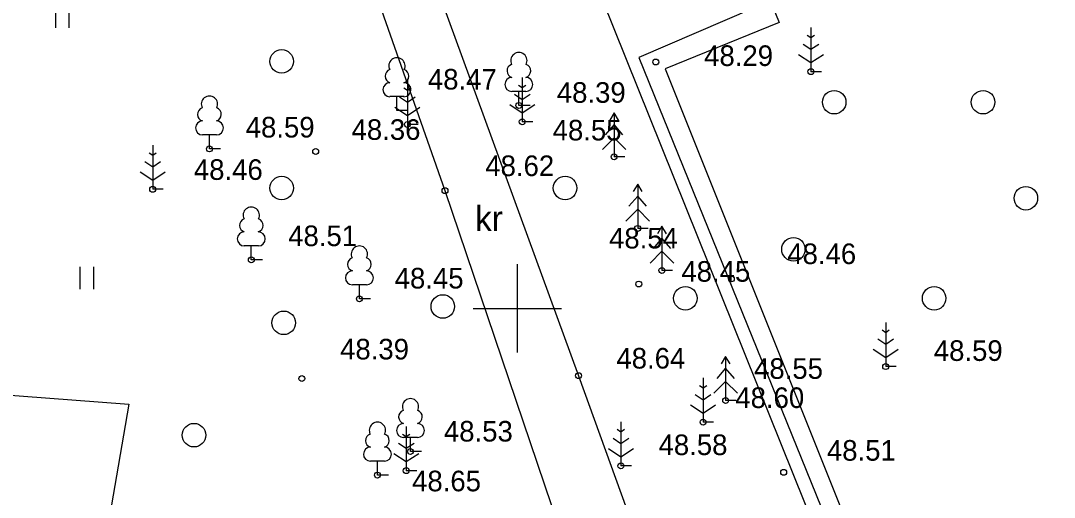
# Model space of a CAD drawing. Extents: x 641569 to 641767, y 6455666 to 6455967.
# Drawn here: x 641633.11 to 641668.26, y 6455843.58 to 6455859.77 of the extents above; entities that cross this region are included whole.
import ezdxf

# ---------------------------------------------------------------- set-up
doc = ezdxf.new("R2010")
doc.units = 0
for name, color, linetype in [('AED', 7, 'Continuous'), ('HALJASTUS', 7, 'Continuous'), ('KORGUS', 7, 'Continuous'), ('PIIR', 7, 'Continuous'), ('PUU', 7, 'Continuous'), ('TEE', 7, 'Continuous'), ('TTRASS', 7, 'Continuous'), ('VORK', 7, 'Continuous')]:
    doc.layers.add(name, color=color, linetype=linetype)

msp = doc.modelspace()

# ---------------------------------------------------------------- linework, layer by layer
at = {"layer": 'AED'}
msp.add_lwpolyline([(641619.62, 6455848.05), (641636.785, 6455846.75), (641632.73, 6455823.19), (641626.41, 6455822.62), (641622.95, 6455825.72)], dxfattribs=at)
at = {"layer": 'HALJASTUS'}
for p, q in [((641634.297, 6455860.297), (641634.297, 6455859.536)), ((641634.752, 6455860.297), (641634.752, 6455859.536)), ((641635.129, 6455851.414), (641635.129, 6455850.653)), ((641635.584, 6455851.414), (641635.584, 6455850.653))]:
    msp.add_line(p, q, dxfattribs=at)
for centre in [(641641.988, 6455858.392), (641660.778, 6455857.004), (641665.84, 6455857.004), (641641.988, 6455854.089), (641651.626, 6455854.089), (641667.296, 6455853.742), (641659.391, 6455852.007), (641655.717, 6455850.342), (641664.176, 6455850.342), (641647.466, 6455850.064), (641642.057, 6455849.509), (641639.006, 6455845.692)]:
    msp.add_circle(centre, 0.4, dxfattribs=at)
at = {"layer": 'KORGUS'}
for centre in [(641654.71, 6455858.369), (641659.985, 6455858.042), (641650.054, 6455856.896), (641646.264, 6455856.249), (641650.169, 6455856.339), (641639.532, 6455855.417), (641643.144, 6455855.331), (641653.294, 6455855.149), (641637.601, 6455854.045), (641647.542, 6455854), (641654.094, 6455852.717), (641640.955, 6455851.647), (641654.919, 6455851.288), (641654.13, 6455850.826), (641657.281, 6455851), (641644.631, 6455850.324), (641662.528, 6455848.022), (641642.673, 6455847.615), (641652.084, 6455847.713), (641657.085, 6455846.869), (641656.318, 6455846.136), (641646.368, 6455845.137), (641646.223, 6455844.485), (641653.524, 6455844.648), (641659.059, 6455844.429), (641645.244, 6455844.336)]:
    msp.add_circle(centre, 0.1, dxfattribs=at)
at = {"layer": 'PIIR'}
msp.add_lwpolyline([(641663.759, 6455916.737), (641633.44, 6455908.82), (641666.25, 6455827.3), (641693.677, 6455836.694)], dxfattribs=at)
at = {"layer": 'PUU'}
for p, q in [((641659.985, 6455859.192), (641659.861, 6455859.275)), ((641659.985, 6455859.542), (641659.985, 6455858.042)), ((641660.109, 6455859.275), (641659.985, 6455859.192)), ((641659.985, 6455858.792), (641659.718, 6455858.97)), ((641660.252, 6455858.97), (641659.985, 6455858.792)), ((641659.561, 6455858.631), (641659.985, 6455858.349)), ((641659.985, 6455858.349), (641660.409, 6455858.631)), ((641660.345, 6455858.042), (641659.985, 6455858.042)), ((641646.264, 6455857.749), (641646.264, 6455856.249)), ((641650.169, 6455857.489), (641650.045, 6455857.572)), ((641650.169, 6455857.839), (641650.169, 6455856.339)), ((641650.293, 6455857.572), (641650.169, 6455857.489)), ((641646.148, 6455857.193), (641645.668, 6455857.193)), ((641645.908, 6455856.718), (641645.908, 6455857.193)), ((641646.264, 6455856.999), (641645.997, 6455857.177)), ((641646.264, 6455857.399), (641646.14, 6455857.482)), ((641646.388, 6455857.482), (641646.264, 6455857.399)), ((641646.531, 6455857.177), (641646.264, 6455856.999)), ((641650.294, 6455857.371), (641649.814, 6455857.371)), ((641650.169, 6455857.089), (641649.902, 6455857.267)), ((641650.054, 6455856.896), (641650.054, 6455857.371)), ((641650.436, 6455857.267), (641650.169, 6455857.089)), ((641645.84, 6455856.838), (641646.264, 6455856.556)), ((641646.264, 6455856.556), (641646.688, 6455856.838)), ((641649.745, 6455856.928), (641650.169, 6455856.646)), ((641650.434, 6455856.896), (641650.054, 6455856.896)), ((641650.169, 6455856.646), (641650.593, 6455856.928)), ((641646.288, 6455856.718), (641645.908, 6455856.718)), ((641653.294, 6455856.649), (641653.144, 6455856.399)), ((641653.444, 6455856.399), (641653.294, 6455856.649)), ((641653.294, 6455856.649), (641653.294, 6455855.149)), ((641646.624, 6455856.249), (641646.264, 6455856.249)), ((641650.529, 6455856.339), (641650.169, 6455856.339)), ((641653.294, 6455856.249), (641652.994, 6455855.899)), ((641653.594, 6455855.899), (641653.294, 6455856.249)), ((641639.772, 6455855.892), (641639.292, 6455855.892)), ((641639.532, 6455855.417), (641639.532, 6455855.892)), ((641653.294, 6455855.799), (641652.894, 6455855.399)), ((641653.694, 6455855.399), (641653.294, 6455855.799)), ((641637.601, 6455855.545), (641637.601, 6455854.045)), ((641639.912, 6455855.417), (641639.532, 6455855.417)), ((641637.601, 6455855.195), (641637.477, 6455855.278)), ((641637.725, 6455855.278), (641637.601, 6455855.195)), ((641653.654, 6455855.149), (641653.294, 6455855.149)), ((641637.601, 6455854.795), (641637.334, 6455854.973)), ((641637.868, 6455854.973), (641637.601, 6455854.795)), ((641637.177, 6455854.634), (641637.601, 6455854.352)), ((641637.601, 6455854.352), (641638.025, 6455854.634)), ((641637.961, 6455854.045), (641637.601, 6455854.045)), ((641654.094, 6455854.217), (641653.944, 6455853.967)), ((641654.244, 6455853.967), (641654.094, 6455854.217)), ((641654.094, 6455854.217), (641654.094, 6455852.717)), ((641654.094, 6455853.817), (641653.794, 6455853.467)), ((641654.394, 6455853.467), (641654.094, 6455853.817)), ((641654.094, 6455853.367), (641653.694, 6455852.967)), ((641654.494, 6455852.967), (641654.094, 6455853.367)), ((641654.454, 6455852.717), (641654.094, 6455852.717)), ((641654.919, 6455852.788), (641654.769, 6455852.538)), ((641655.069, 6455852.538), (641654.919, 6455852.788)), ((641654.919, 6455852.788), (641654.919, 6455851.288)), ((641654.919, 6455852.388), (641654.619, 6455852.038)), ((641655.219, 6455852.038), (641654.919, 6455852.388)), ((641641.195, 6455852.122), (641640.715, 6455852.122)), ((641640.955, 6455851.647), (641640.955, 6455852.122)), ((641654.919, 6455851.938), (641654.519, 6455851.538)), ((641655.319, 6455851.538), (641654.919, 6455851.938)), ((641641.335, 6455851.647), (641640.955, 6455851.647)), ((641655.279, 6455851.288), (641654.919, 6455851.288)), ((641644.871, 6455850.799), (641644.391, 6455850.799)), ((641644.631, 6455850.324), (641644.631, 6455850.799)), ((641645.011, 6455850.324), (641644.631, 6455850.324)), ((641662.528, 6455849.522), (641662.528, 6455848.022)), ((641662.528, 6455849.172), (641662.404, 6455849.255)), ((641662.652, 6455849.255), (641662.528, 6455849.172)), ((641662.528, 6455848.772), (641662.261, 6455848.95)), ((641662.795, 6455848.95), (641662.528, 6455848.772)), ((641657.085, 6455848.369), (641656.935, 6455848.119)), ((641657.235, 6455848.119), (641657.085, 6455848.369)), ((641657.085, 6455848.369), (641657.085, 6455846.869)), ((641662.104, 6455848.611), (641662.528, 6455848.329)), ((641662.528, 6455848.329), (641662.952, 6455848.611)), ((641662.888, 6455848.022), (641662.528, 6455848.022)), ((641657.085, 6455847.969), (641656.785, 6455847.619)), ((641657.385, 6455847.619), (641657.085, 6455847.969)), ((641656.318, 6455847.286), (641656.194, 6455847.369)), ((641656.318, 6455847.636), (641656.318, 6455846.136)), ((641656.442, 6455847.369), (641656.318, 6455847.286)), ((641657.085, 6455847.519), (641656.685, 6455847.119)), ((641657.485, 6455847.119), (641657.085, 6455847.519)), ((641656.318, 6455846.886), (641656.051, 6455847.064)), ((641656.585, 6455847.064), (641656.318, 6455846.886)), ((641655.894, 6455846.725), (641656.318, 6455846.443)), ((641656.318, 6455846.443), (641656.742, 6455846.725)), ((641657.445, 6455846.869), (641657.085, 6455846.869)), ((641646.223, 6455845.985), (641646.223, 6455844.485)), ((641653.524, 6455846.148), (641653.524, 6455844.648)), ((641656.678, 6455846.136), (641656.318, 6455846.136)), ((641646.223, 6455845.635), (641646.099, 6455845.718)), ((641646.608, 6455845.612), (641646.128, 6455845.612)), ((641646.347, 6455845.718), (641646.223, 6455845.635)), ((641646.368, 6455845.137), (641646.368, 6455845.612)), ((641653.524, 6455845.398), (641653.257, 6455845.576)), ((641653.524, 6455845.798), (641653.4, 6455845.881)), ((641653.648, 6455845.881), (641653.524, 6455845.798)), ((641653.791, 6455845.576), (641653.524, 6455845.398)), ((641646.223, 6455845.235), (641645.956, 6455845.413)), ((641646.49, 6455845.413), (641646.223, 6455845.235)), ((641653.1, 6455845.237), (641653.524, 6455844.955)), ((641653.524, 6455844.955), (641653.948, 6455845.237)), ((641645.799, 6455845.074), (641646.223, 6455844.792)), ((641646.223, 6455844.792), (641646.647, 6455845.074)), ((641646.748, 6455845.137), (641646.368, 6455845.137)), ((641645.484, 6455844.811), (641645.004, 6455844.811)), ((641645.244, 6455844.336), (641645.244, 6455844.811)), ((641653.884, 6455844.648), (641653.524, 6455844.648)), ((641645.624, 6455844.336), (641645.244, 6455844.336)), ((641646.583, 6455844.485), (641646.223, 6455844.485))]:
    msp.add_line(p, q, dxfattribs=at)
for centre, radius, start, end in [((641650.054, 6455858.416), 0.277, 332.5799, 207.4201), ((641645.908, 6455858.238), 0.277, 332.5799, 207.4201), ((641649.884, 6455858.069), 0.233, 109.0217, 253.1415), ((641650.224, 6455858.069), 0.233, 286.8508, 70.9859), ((641645.738, 6455857.891), 0.233, 109.0217, 253.1415), ((641646.078, 6455857.891), 0.233, 286.8508, 70.9859), ((641645.671, 6455857.43), 0.238, 90.0016, 269.3953), ((641646.145, 6455857.43), 0.238, 270.6047, 89.9984), ((641649.817, 6455857.608), 0.238, 90.0016, 269.3953), ((641650.291, 6455857.608), 0.238, 270.6047, 89.9984), ((641639.532, 6455856.937), 0.277, 332.5799, 207.4201), ((641639.362, 6455856.59), 0.233, 109.0217, 253.1415), ((641639.702, 6455856.59), 0.233, 286.8508, 70.9859), ((641639.295, 6455856.129), 0.238, 90.0016, 269.3953), ((641639.769, 6455856.129), 0.238, 270.6047, 89.9984), ((641640.955, 6455853.167), 0.277, 332.5799, 207.4201), ((641640.785, 6455852.82), 0.233, 109.0217, 253.1415), ((641641.125, 6455852.82), 0.233, 286.8508, 70.9859), ((641640.718, 6455852.359), 0.238, 90.0016, 269.3953), ((641641.192, 6455852.359), 0.238, 270.6047, 89.9984), ((641644.631, 6455851.844), 0.277, 332.5799, 207.4201), ((641644.461, 6455851.497), 0.233, 109.0217, 253.1415), ((641644.801, 6455851.497), 0.233, 286.8508, 70.9859), ((641644.394, 6455851.036), 0.238, 90.0016, 269.3953), ((641644.868, 6455851.036), 0.238, 270.6047, 89.9984), ((641646.368, 6455846.657), 0.277, 332.5799, 207.4201), ((641646.198, 6455846.31), 0.233, 109.0217, 253.1415), ((641646.538, 6455846.31), 0.233, 286.8508, 70.9859), ((641645.244, 6455845.856), 0.277, 332.5799, 207.4201), ((641646.131, 6455845.849), 0.238, 90.0016, 269.3953), ((641646.605, 6455845.849), 0.238, 270.6047, 89.9984), ((641645.074, 6455845.509), 0.233, 109.0217, 253.1415), ((641645.414, 6455845.509), 0.233, 286.8508, 70.9859), ((641645.007, 6455845.048), 0.238, 90.0016, 269.3953), ((641645.481, 6455845.048), 0.238, 270.6047, 89.9984)]:
    msp.add_arc(centre, radius, start, end, dxfattribs=at)
at = {"layer": 'TEE'}
for points in [[(641633.3, 6455910.494), (641631.047, 6455907.963), (641630.77, 6455907.449), (641632.028, 6455904.08), (641636.646, 6455891.335), (641641.509, 6455876.66), (641652.084, 6455847.713), (641657.547, 6455832.614), (641660.899, 6455824.47), (641660.95, 6455824.407)], [(641621.165, 6455907.923), (641624.09, 6455906.579), (641628.635, 6455905.788), (641629.821, 6455904.759), (641630.374, 6455903.784), (641632.207, 6455898.133), (641637.325, 6455883.671), (641642.258, 6455869.05), (641647.542, 6455854), (641652.369, 6455839.756), (641657.571, 6455825.027), (641657.941, 6455823.94)]]:
    msp.add_lwpolyline(points, dxfattribs=at)
at = {"layer": 'TTRASS'}
for points in [[(641636.52, 6455911.36), (641633.394, 6455910.322), (641653.304, 6455861.05), (641657.03, 6455862.553), (641658.038, 6455860.202), (641654.139, 6455858.522), (641666.529, 6455827.967)], [(641636.69, 6455910.876), (641634.123, 6455910.076), (641633.942, 6455910.096), (641653.591, 6455861.741), (641657.465, 6455863.252), (641658.902, 6455859.718), (641655.029, 6455858.134), (641667.045, 6455828.128)]]:
    msp.add_lwpolyline(points, dxfattribs=at)
at = {"layer": 'VORK'}
for p, q in [((641650, 6455851.5), (641650, 6455848.5)), ((641648.5, 6455850), (641651.5, 6455850))]:
    msp.add_line(p, q, dxfattribs=at)

# ---------------------------------------------------------------- texts
at = {"layer": 'KORGUS'}
for s, p in [('48.29', (641656.355, 6455858.235)), ('48.47', (641646.961, 6455857.435)), ('48.39', (641651.345, 6455856.985)), ('48.59', (641640.765, 6455855.805)), ('48.36', (641644.365, 6455855.725)), ('48.55', (641651.203, 6455855.705)), ('48.46', (641639.002, 6455854.365)), ('48.62', (641648.913, 6455854.495)), ('48.51', (641642.21, 6455852.115)), ('48.54', (641653.121, 6455852.035)), ('48.46', (641659.182, 6455851.505)), ('48.45', (641655.581, 6455850.905)), ('48.45', (641645.831, 6455850.675)), ('48.39', (641643.975, 6455848.265)), ('48.59', (641664.165, 6455848.215)), ('48.64', (641653.371, 6455847.955)), ('48.55', (641658.053, 6455847.605)), ('48.60', (641657.415, 6455846.615)), ('48.53', (641647.505, 6455845.475)), ('48.58', (641654.805, 6455845.015)), ('48.51', (641660.53, 6455844.825)), ('48.65', (641646.423, 6455843.785))]:
    msp.add_text(s, height=0.7, dxfattribs=at).set_placement(p)
at = {"layer": 'TEE'}
msp.add_text('kr', height=0.85, dxfattribs=at).set_placement((641648.563, 6455852.629))

doc.saveas('drawing.dxf')
